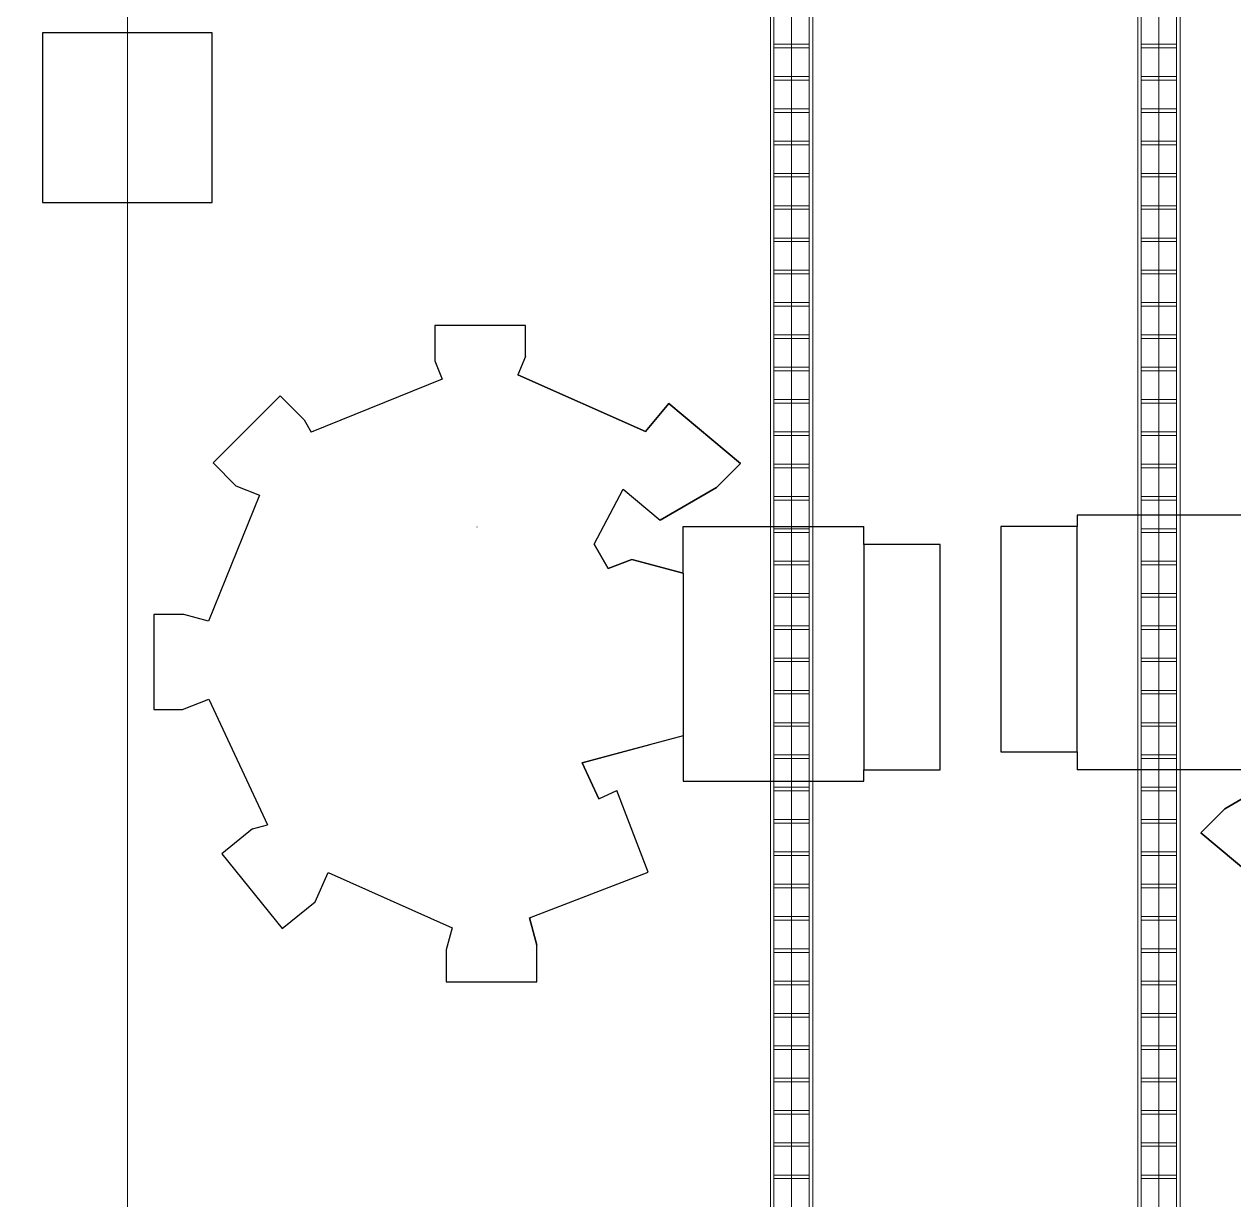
# Model space of a CAD drawing. Header units: millimetres. Extents: x 0 to 154200, y 0 to 64595.
# Drawn here: x 47269 to 55830, y 32145 to 40462 of the extents above; entities that cross this region are included whole.
import ezdxf

# ---------------------------------------------------------------- set-up
doc = ezdxf.new("R2010")
doc.units = ezdxf.units.MM
doc.layers.add('Column', color=1, linetype='Continuous')
doc.layers.add('E-CABL-TRAY', color=4, linetype='Continuous', lineweight=9)
doc.layers.add('Floor', color=7, linetype='Continuous', lineweight=9)
doc.layers.add('Equipment', color=7, linetype='Continuous', true_color=0xffffff)

# ---------------------------------------------------------------- blocks, each defined once
blk = doc.blocks.new('Main_ETCH')
at = {"layer": 'Equipment', "lineweight": -3}
for points in [[(3495.8, 3220, 0), (2855.8, 3220, 0)], [(2855.8, 3220, 0), (2855.8, 2960.7, 0)], [(3495.8, 2993.3, 0), (3495.8, 3220, 0)], [(2907.6, 2767.5, 0), (2855.8, 2960.7, 0)], [(2855.8, 2960.7, 0), (2907.6, 2767.5, 0)], [(3454.4, 2838.8, 0), (3495.8, 2993.3, 0)], [(3454.4, 2838.8, 0), (3495.8, 2993.3, 0)], [(4331.4, 2448.3, 0), (3454.4, 2838.8, 0)], [(4331.4, 2448.3, 0), (3454.4, 2838.8, 0)], [(4656.1, 2843, 0), (4423.2, 2654.4, 0)], [(4656.1, 2843, 0), (4423.2, 2654.4, 0)], [(5084.1, 2314.6, 0), (4656.1, 2843, 0)], [(5084.1, 2314.6, 0), (4656.1, 2843, 0)], [(5084.1, 2314.6, 0), (4656.1, 2843, 0)], [(2907.6, 2767.5, 0), (2067.4, 2445, 0)], [(2907.6, 2767.5, 0), (2067.4, 2445, 0)], [(4423.2, 2654.4, 0), (4331.4, 2448.3, 0)], [(4423.2, 2654.4, 0), (4331.4, 2448.3, 0)], [(4423.2, 2654.4, 0), (4331.4, 2448.3, 0)], [(2067.4, 2445, 0), (2289.6, 1866.1, 0)], [(2067.4, 2445, 0), (2289.6, 1866.1, 0)], [(4866.5, 2138.4, 0), (5084.1, 2314.6, 0)], [(4866.5, 2138.4, 0), (5084.1, 2314.6, 0)], [(4866.5, 2138.4, 0), (4760.9, 2110.1, 0)], [(4866.5, 2138.4, 0), (4760.9, 2110.1, 0)], [(5175.1, 1221.9, 0), (4760.9, 2110.1, 0)], [(5175.1, 1221.9, 0), (4760.9, 2110.1, 0)], [(2416.5, 1925.3, 0), (2289.6, 1866.1, 0)], [(2416.5, 1925.3, 0), (2289.6, 1866.1, 0)], [(2534.8, 1671.5, 0), (2416.5, 1925.3, 0)], [(2416.5, 1925.3, 0), (2534.8, 1671.5, 0)], [(2534.8, 1671.5, 0), (2416.5, 1925.3, 0)], [(1820, 1800, 0), (540, 1800, 0)], [(540, 1800, 0), (540, 1720, 0)], [(1820, 329.5, 0), (1820, 1800, 0)], [(0, 1720, 0), (0, 127, 0)], [(540, 1720, 0), (0, 1720, 0)], [(540, 127, 0), (540, 1720, 0)], [(1820, 1480, 0), (2534.8, 1671.5, 0)], [(2534.8, 1671.5, 0), (2051.8, 1542.1, 0)], [(5361.8, 1293.6, 0), (5175.1, 1221.9, 0)], [(5361.8, 1293.6, 0), (5175.1, 1221.9, 0)], [(5565.8, 1293.6, 0), (5361.8, 1293.6, 0)], [(5565.8, 621.4, 0), (5565.8, 1293.6, 0)], [(4818.5, -222.1, 0), (5178.2, 668, 0)], [(4818.5, -222.1, 0), (5178.2, 668, 0)], [(5178.2, 668, 0), (5352, 621.4, 0)], [(5178.2, 668, 0), (5352, 621.4, 0)], [(5352, 621.4, 0), (5565.8, 621.4, 0)], [(2181.4, 232.6, 0), (1820, 329.5, 0)], [(1820, 329.5, 0), (2181.4, 232.6, 0)], [(1820, 329.5, 0), (2181.4, 232.6, 0)], [(1820, 329.5, 0), (1820, 0, 0)], [(2181.4, 232.6, 0), (2349.5, 297.1, 0)], [(2349.5, 297.1, 0), (2181.4, 232.6, 0)], [(2449.5, 123.9, 0), (2349.5, 297.1, 0)], [(2349.5, 297.1, 0), (2449.5, 123.9, 0)], [(0, 127, 0), (540, 127, 0)], [(540, 127, 0), (540, 0, 0)], [(2449.5, 123.9, 0), (2242.9, -264.6, 0)], [(2449.5, 123.9, 0), (2242.9, -264.6, 0)], [(1820, 0, 0), (540, 0, 0)], [(3276.2, 3.2, 0), (3275.9, 5, 0)], [(3276.2, 3.2, 0), (3276.4, 1.8, 0)], [(1982.4, -46, 0), (1584.1, -276, 0)], [(1584.1, -276, 0), (1982.4, -46, 0)], [(2242.9, -264.6, 0), (1982.4, -46, 0)], [(2242.9, -264.6, 0), (1982.4, -46, 0)], [(4985.4, -289.6, 0), (4818.5, -222.1, 0)], [(4985.4, -289.6, 0), (4818.5, -222.1, 0)], [(4985.4, -289.6, 0), (4818.5, -222.1, 0)], [(1584.1, -276, 0), (1414.4, -445.7, 0)], [(1584.1, -276, 0), (1414.4, -445.7, 0)], [(5146.2, -450.3, 0), (4985.4, -289.6, 0)], [(5146.2, -450.3, 0), (4985.4, -289.6, 0)], [(1919.9, -870, 0), (1414.4, -445.7, 0)], [(1414.4, -445.7, 0), (1919.9, -870, 0)], [(4671.3, -925.3, 0), (5146.2, -450.3, 0)], [(4671.3, -925.3, 0), (5146.2, -450.3, 0)], [(2085.8, -672.3, 0), (1919.9, -870, 0)], [(1919.9, -870, 0), (2085.8, -672.3, 0)], [(2085.8, -672.3, 0), (1919.9, -870, 0)], [(2085.8, -672.3, 0), (2988.3, -1074.1, 0)], [(2988.3, -1074.1, 0), (2085.8, -672.3, 0)], [(3524.4, -1043.6, 0), (4451.6, -668.9, 0)], [(3524.4, -1043.6, 0), (4451.6, -668.9, 0)], [(4501.6, -755.5, 0), (4451.6, -668.9, 0)], [(4501.6, -755.5, 0), (4671.3, -925.3, 0)], [(4671.3, -925.3, 0), (4501.6, -755.5, 0)], [(2935.8, -1203.9, 0), (2988.3, -1074.1, 0)], [(3576.8, -1173.4, 0), (3524.4, -1043.6, 0)], [(3576.8, -1173.4, 0), (3524.4, -1043.6, 0)], [(3576.8, -1423.9, 0), (3576.8, -1173.4, 0)], [(2935.8, -1203.9, 0), (2935.8, -1423.9, 0)], [(2935.8, -1423.9, 0), (3576.8, -1423.9, 0)]]:
    blk.add_polyline3d(points, dxfattribs=at)

msp = doc.modelspace()

# ---------------------------------------------------------------- linework, layer by layer
at = {"layer": 'Column'}
msp.add_lwpolyline([(47400, 39800), (47400, 39200), (48600, 39200), (48600, 40400), (47400, 40400), (47400, 39800)], dxfattribs=at)
at = {"layer": 'E-CABL-TRAY'}
for p, q in [((52550, 9218.7018), (52550, 55818.7018)), ((52575.4, 9218.7018), (52575.4, 55818.7018)), ((52700, 9218.7018), (52700, 55818.7018)), ((52824.6, 9218.7018), (52824.6, 55818.7018)), ((52850, 9218.7018), (52850, 55818.7018)), ((55150, 9218.7018), (55150, 55818.7018)), ((55175.4, 9218.7018), (55175.4, 55818.7018)), ((55300, 9218.7018), (55300, 55818.7018)), ((55424.6, 9218.7018), (55424.6, 55818.7018)), ((55450, 9218.7018), (55450, 55818.7018)), ((52824.6, 40321.0018), (52575.4, 40321.0018)), ((55424.6, 40321.0018), (55175.4, 40321.0018)), ((52824.6, 40295.6018), (52575.4, 40295.6018)), ((55424.6, 40295.6018), (55175.4, 40295.6018)), ((52824.6, 40092.4018), (52575.4, 40092.4018)), ((52824.6, 40067.0018), (52575.4, 40067.0018)), ((55424.6, 40092.4018), (55175.4, 40092.4018)), ((55424.6, 40067.0018), (55175.4, 40067.0018)), ((52824.6, 39863.8018), (52575.4, 39863.8018)), ((52824.6, 39838.4018), (52575.4, 39838.4018)), ((55424.6, 39863.8018), (55175.4, 39863.8018)), ((55424.6, 39838.4018), (55175.4, 39838.4018)), ((52824.6, 39635.2018), (52575.4, 39635.2018)), ((52824.6, 39609.8018), (52575.4, 39609.8018)), ((55424.6, 39635.2018), (55175.4, 39635.2018)), ((55424.6, 39609.8018), (55175.4, 39609.8018)), ((52824.6, 39406.6018), (52575.4, 39406.6018)), ((52824.6, 39381.2018), (52575.4, 39381.2018)), ((55424.6, 39406.6018), (55175.4, 39406.6018)), ((55424.6, 39381.2018), (55175.4, 39381.2018)), ((52824.6, 39178.0018), (52575.4, 39178.0018)), ((52824.6, 39152.6018), (52575.4, 39152.6018)), ((55424.6, 39178.0018), (55175.4, 39178.0018)), ((55424.6, 39152.6018), (55175.4, 39152.6018)), ((52824.6, 38949.4018), (52575.4, 38949.4018)), ((52824.6, 38924.0018), (52575.4, 38924.0018)), ((55424.6, 38949.4018), (55175.4, 38949.4018)), ((55424.6, 38924.0018), (55175.4, 38924.0018)), ((52824.6, 38720.8018), (52575.4, 38720.8018)), ((52824.6, 38695.4018), (52575.4, 38695.4018)), ((55424.6, 38720.8018), (55175.4, 38720.8018)), ((55424.6, 38695.4018), (55175.4, 38695.4018)), ((52824.6, 38492.2018), (52575.4, 38492.2018)), ((52824.6, 38466.8018), (52575.4, 38466.8018)), ((55424.6, 38492.2018), (55175.4, 38492.2018)), ((55424.6, 38466.8018), (55175.4, 38466.8018)), ((52824.6, 38263.6018), (52575.4, 38263.6018)), ((52824.6, 38238.2018), (52575.4, 38238.2018)), ((55424.6, 38263.6018), (55175.4, 38263.6018)), ((55424.6, 38238.2018), (55175.4, 38238.2018)), ((52824.6, 38035.0018), (52575.4, 38035.0018)), ((52824.6, 38009.6018), (52575.4, 38009.6018)), ((55424.6, 38035.0018), (55175.4, 38035.0018)), ((55424.6, 38009.6018), (55175.4, 38009.6018)), ((52824.6, 37806.4018), (52575.4, 37806.4018)), ((52824.6, 37781.0018), (52575.4, 37781.0018)), ((55424.6, 37806.4018), (55175.4, 37806.4018)), ((55424.6, 37781.0018), (55175.4, 37781.0018)), ((52824.6, 37577.8018), (52575.4, 37577.8018)), ((52824.6, 37552.4018), (52575.4, 37552.4018)), ((55424.6, 37577.8018), (55175.4, 37577.8018)), ((55424.6, 37552.4018), (55175.4, 37552.4018)), ((52824.6, 37349.2018), (52575.4, 37349.2018)), ((55424.6, 37349.2018), (55175.4, 37349.2018)), ((52824.6, 37323.8018), (52575.4, 37323.8018)), ((55424.6, 37323.8018), (55175.4, 37323.8018)), ((52824.6, 37120.6018), (52575.4, 37120.6018)), ((52824.6, 37095.2018), (52575.4, 37095.2018)), ((55424.6, 37120.6018), (55175.4, 37120.6018)), ((55424.6, 37095.2018), (55175.4, 37095.2018)), ((52824.6, 36892.0018), (52575.4, 36892.0018)), ((52824.6, 36866.6018), (52575.4, 36866.6018)), ((55424.6, 36892.0018), (55175.4, 36892.0018)), ((55424.6, 36866.6018), (55175.4, 36866.6018)), ((52824.6, 36663.4018), (52575.4, 36663.4018)), ((55424.6, 36663.4018), (55175.4, 36663.4018)), ((52824.6, 36638.0018), (52575.4, 36638.0018)), ((55424.6, 36638.0018), (55175.4, 36638.0018)), ((52824.6, 36434.8018), (52575.4, 36434.8018)), ((52824.6, 36409.4018), (52575.4, 36409.4018)), ((55424.6, 36434.8018), (55175.4, 36434.8018)), ((55424.6, 36409.4018), (55175.4, 36409.4018)), ((52824.6, 36206.2018), (52575.4, 36206.2018)), ((52824.6, 36180.8018), (52575.4, 36180.8018)), ((55424.6, 36206.2018), (55175.4, 36206.2018)), ((55424.6, 36180.8018), (55175.4, 36180.8018)), ((52824.6, 35977.6018), (52575.4, 35977.6018)), ((55424.6, 35977.6018), (55175.4, 35977.6018)), ((52824.6, 35952.2018), (52575.4, 35952.2018)), ((55424.6, 35952.2018), (55175.4, 35952.2018)), ((52824.6, 35749.0018), (52575.4, 35749.0018)), ((52824.6, 35723.6018), (52575.4, 35723.6018)), ((55424.6, 35749.0018), (55175.4, 35749.0018)), ((55424.6, 35723.6018), (55175.4, 35723.6018)), ((52824.6, 35520.4018), (52575.4, 35520.4018)), ((52824.6, 35495.0018), (52575.4, 35495.0018)), ((55424.6, 35520.4018), (55175.4, 35520.4018)), ((55424.6, 35495.0018), (55175.4, 35495.0018)), ((52824.6, 35291.8018), (52575.4, 35291.8018)), ((55424.6, 35291.8018), (55175.4, 35291.8018)), ((52824.6, 35266.4018), (52575.4, 35266.4018)), ((55424.6, 35266.4018), (55175.4, 35266.4018)), ((52824.6, 35063.2018), (52575.4, 35063.2018)), ((52824.6, 35037.8018), (52575.4, 35037.8018)), ((55424.6, 35063.2018), (55175.4, 35063.2018)), ((55424.6, 35037.8018), (55175.4, 35037.8018)), ((52824.6, 34834.6018), (52575.4, 34834.6018)), ((52824.6, 34809.2018), (52575.4, 34809.2018)), ((55424.6, 34834.6018), (55175.4, 34834.6018)), ((55424.6, 34809.2018), (55175.4, 34809.2018)), ((52824.6, 34606.0018), (52575.4, 34606.0018)), ((55424.6, 34606.0018), (55175.4, 34606.0018)), ((52824.6, 34580.6018), (52575.4, 34580.6018)), ((55424.6, 34580.6018), (55175.4, 34580.6018)), ((52824.6, 34377.4018), (52575.4, 34377.4018)), ((52824.6, 34352.0018), (52575.4, 34352.0018)), ((55424.6, 34377.4018), (55175.4, 34377.4018)), ((55424.6, 34352.0018), (55175.4, 34352.0018)), ((52824.6, 34148.8018), (52575.4, 34148.8018)), ((52824.6, 34123.4018), (52575.4, 34123.4018)), ((55424.6, 34148.8018), (55175.4, 34148.8018)), ((55424.6, 34123.4018), (55175.4, 34123.4018)), ((52824.6, 33920.2018), (52575.4, 33920.2018)), ((55424.6, 33920.2018), (55175.4, 33920.2018)), ((52824.6, 33894.8018), (52575.4, 33894.8018)), ((55424.6, 33894.8018), (55175.4, 33894.8018)), ((52824.6, 33691.6018), (52575.4, 33691.6018)), ((52824.6, 33666.2018), (52575.4, 33666.2018)), ((55424.6, 33691.6018), (55175.4, 33691.6018)), ((55424.6, 33666.2018), (55175.4, 33666.2018)), ((52824.6, 33463.0018), (52575.4, 33463.0018)), ((52824.6, 33437.6018), (52575.4, 33437.6018)), ((55424.6, 33463.0018), (55175.4, 33463.0018)), ((55424.6, 33437.6018), (55175.4, 33437.6018)), ((52824.6, 33234.4018), (52575.4, 33234.4018)), ((55424.6, 33234.4018), (55175.4, 33234.4018)), ((52824.6, 33209.0018), (52575.4, 33209.0018)), ((55424.6, 33209.0018), (55175.4, 33209.0018)), ((52824.6, 33005.8018), (52575.4, 33005.8018)), ((52824.6, 32980.4018), (52575.4, 32980.4018)), ((55424.6, 33005.8018), (55175.4, 33005.8018)), ((55424.6, 32980.4018), (55175.4, 32980.4018)), ((52824.6, 32777.2018), (52575.4, 32777.2018)), ((52824.6, 32751.8018), (52575.4, 32751.8018)), ((55424.6, 32777.2018), (55175.4, 32777.2018)), ((55424.6, 32751.8018), (55175.4, 32751.8018)), ((52824.6, 32548.6018), (52575.4, 32548.6018)), ((55424.6, 32548.6018), (55175.4, 32548.6018)), ((52824.6, 32523.2018), (52575.4, 32523.2018)), ((55424.6, 32523.2018), (55175.4, 32523.2018)), ((52824.6, 32320.0018), (52575.4, 32320.0018)), ((52824.6, 32294.6018), (52575.4, 32294.6018)), ((55424.6, 32320.0018), (55175.4, 32320.0018)), ((55424.6, 32294.6018), (55175.4, 32294.6018))]:
    msp.add_line(p, q, dxfattribs=at)
at = {"layer": 'Floor'}
for points in [[(36000, 9800), (36000, 54800), (48000, 54800), (48000, 9800), (36000, 9800)], [(48000, 9800), (48000, 54800), (60000, 54800), (60000, 9800), (48000, 9800)]]:
    msp.add_lwpolyline(points, dxfattribs=at)

# ---------------------------------------------------------------- block references
at = {"layer": 'Equipment'}
msp.add_blockref('Main_ETCH', (54181.2576, 35187.8028), dxfattribs=at)
at = {"layer": 'Equipment', "rotation": 180}
msp.add_blockref('Main_ETCH', (53752.0705, 36907.6569), dxfattribs=at)

doc.saveas('drawing.dxf')
